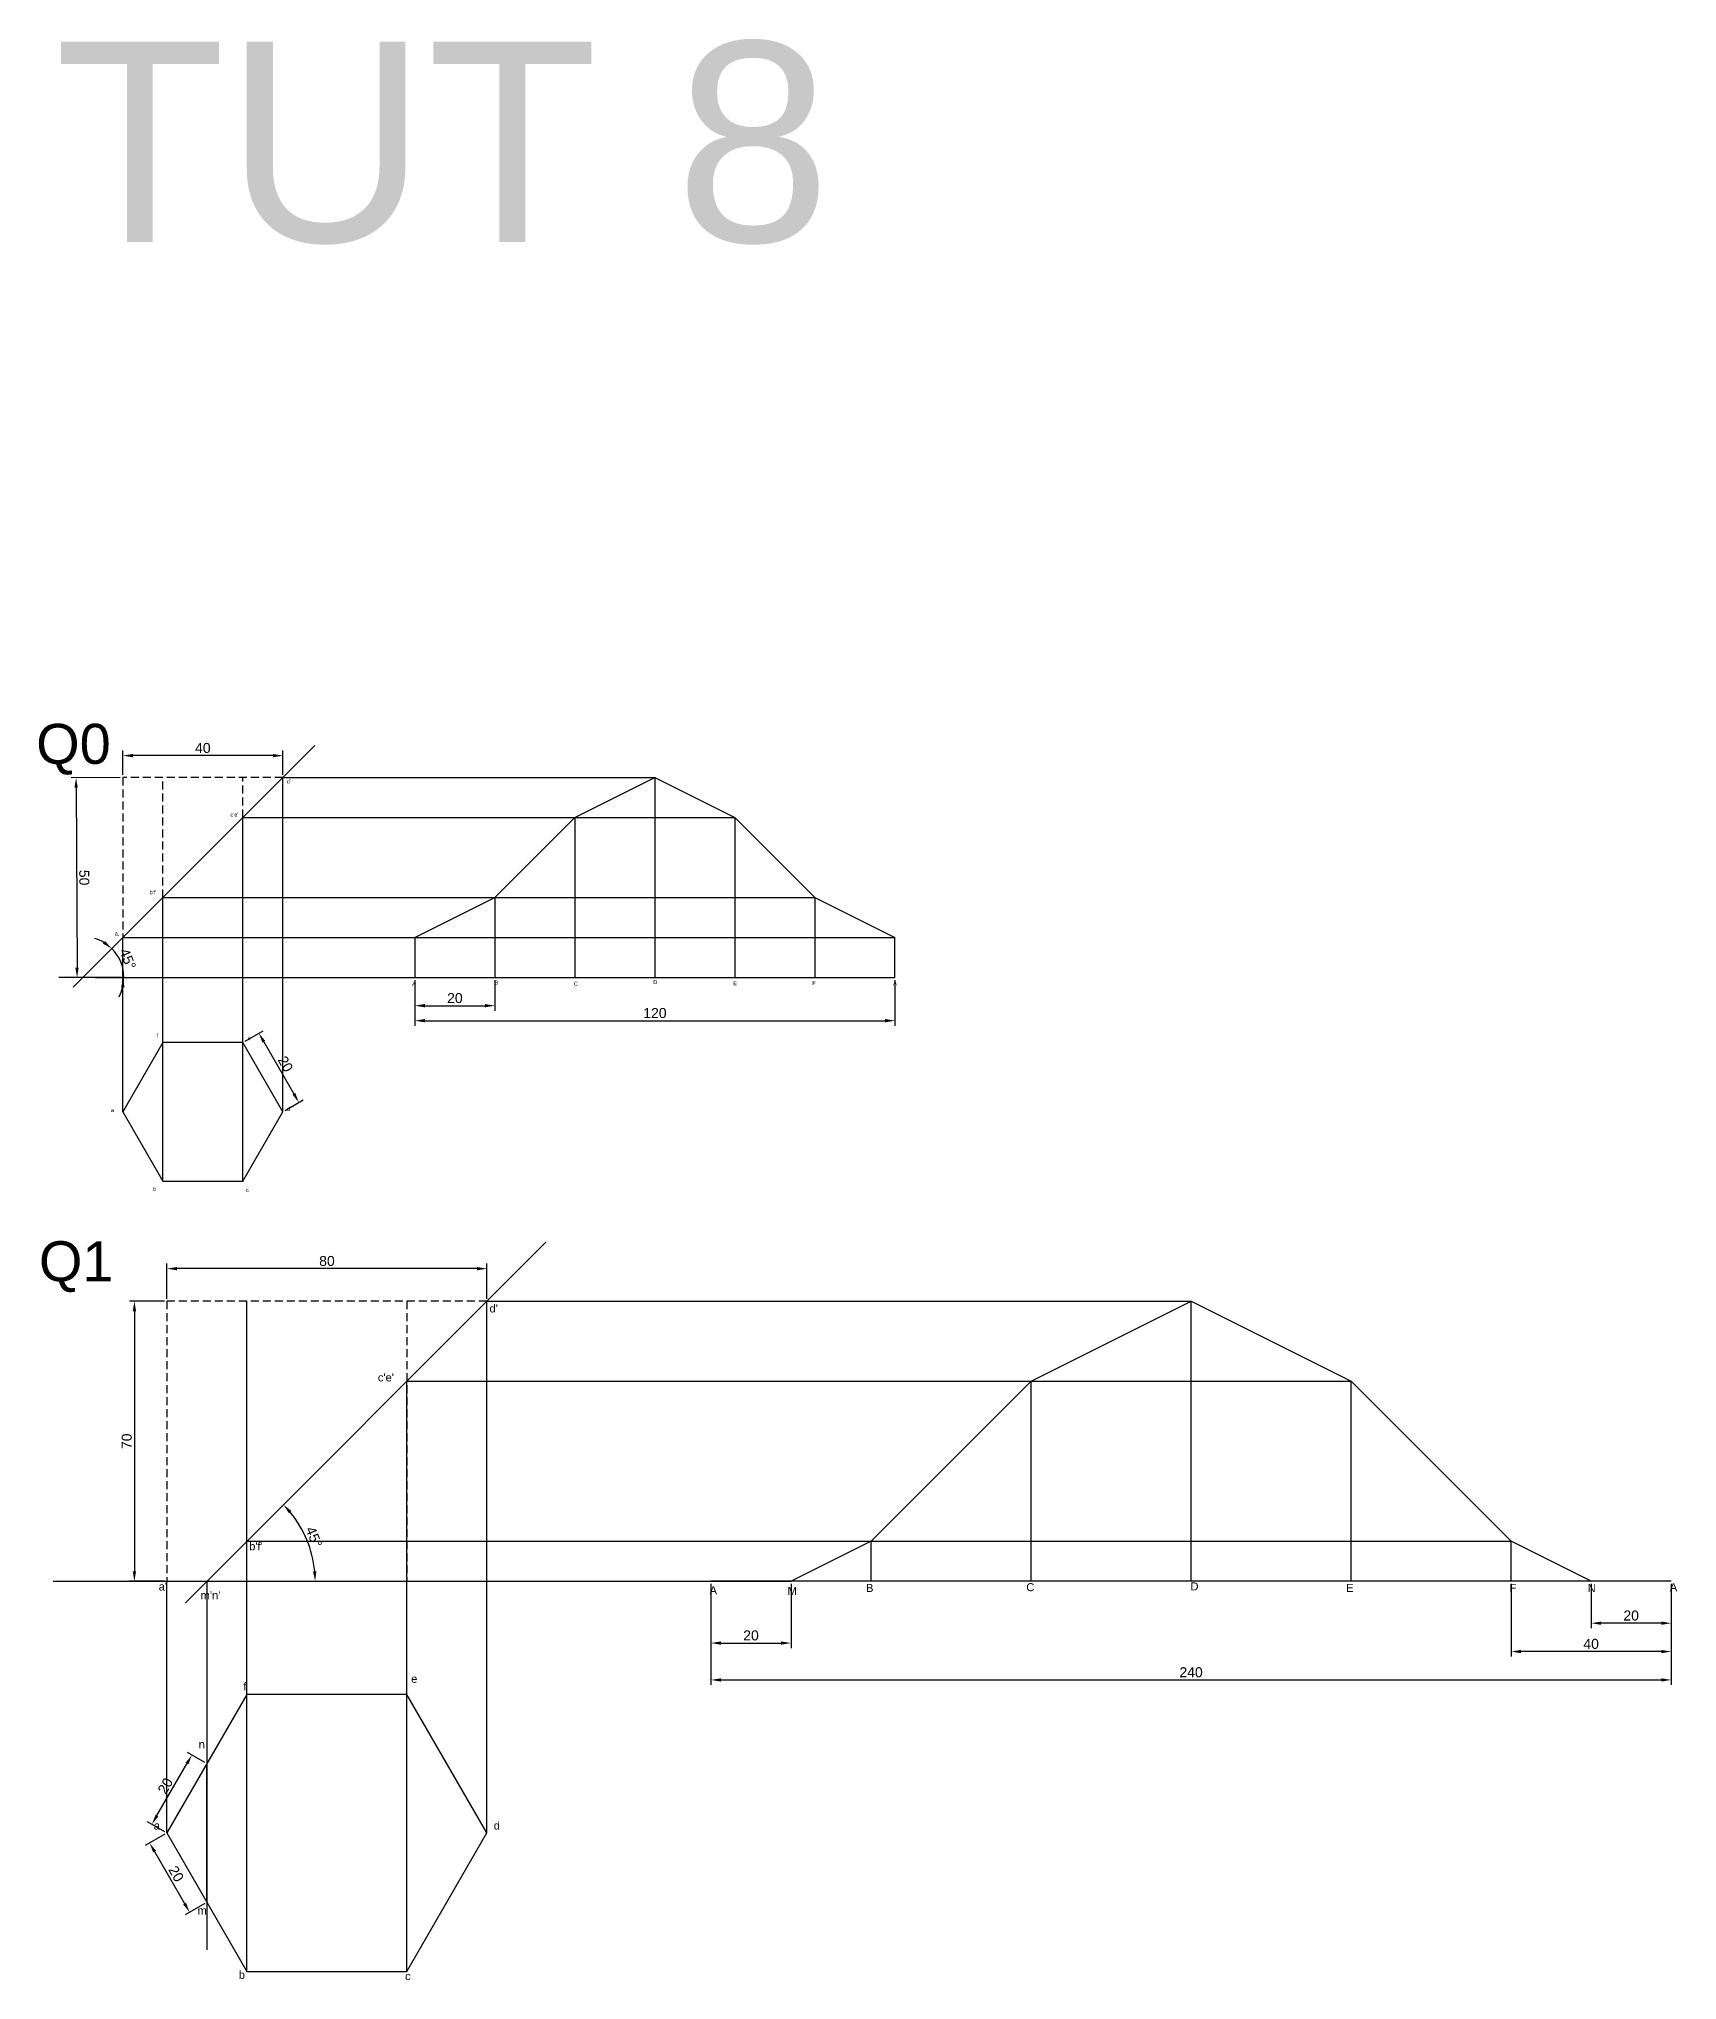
# Model space of a CAD drawing. Header units: millimetres. Extents: x 137 to 7220, y 7466 to 9893.
# Drawn here: x 4105.5 to 4515, y 9407.6 to 9892.8 of the extents above; entities that cross this region are included whole.
import ezdxf

# ---------------------------------------------------------------- set-up
doc = ezdxf.new("R2010")
doc.units = ezdxf.units.MM
doc.header["$PDMODE"] = 35
doc.header["$PDSIZE"] = 3
doc.linetypes.add('JIS_02_2.0', pattern=[3, 2, -1])
for name, color, linetype in [('Dimensions', 1, 'Continuous'), ('Hidden Line', 50, 'JIS_02_2.0'), ('Projection', 140, 'Continuous'), ('Text', 7, 'Continuous')]:
    doc.layers.add(name, color=color, linetype=linetype)
doc.layers.add('Object', color=7, linetype='Continuous', lineweight=30)
doc.styles.get("Standard").update_dxf_attribs({"font": 'arial.ttf'})
doc.dimstyles.new('ISO-25', dxfattribs={"dimtxt": 2.5, "dimasz": 2.5, "dimexe": 1.25, "dimexo": 0.625, "dimtad": 1, "dimdec": 0, "dimtxsty": 'Standard', "dimcen": 2.5, "dimadec": 0, "dimazin": 0, "dimtfac": 1, "dimtdec": 0, "dimtmove": 0, "dimatfit": 3, "dimfxl": 1, "dimarcsym": 0})

# ---------------------------------------------------------------- blocks, each defined once
blk = doc.blocks.new('*D1110')
at = {"layer": 'Defpoints', "color": 0, "transparency": 16777216}
for p in [(4143.75, 9463.88), (4147.5, 9461.72), (4137.5, 9444.4)]:
    blk.add_point(p, dxfattribs=at)
at = {"layer": 'Dimensions', "color": 0, "lineweight": -2, "transparency": 16777216}
for p, q in [((4135, 9448.73), (4142.5, 9461.72)), ((4146.95, 9462.03), (4142.67, 9464.51)), ((4136.95, 9444.71), (4132.67, 9447.19))]:
    blk.add_line(p, q, dxfattribs=at)
at = {"layer": 'Dimensions', "color": 0, "transparency": 16777216}
for points in [[(4142.14, 9461.93), (4142.86, 9461.51), (4143.75, 9463.88)], [(4134.64, 9448.94), (4135.36, 9448.52), (4133.75, 9446.56)]]:
    blk.add_solid(points, dxfattribs=at)
at = {"layer": 'Dimensions', "color": 0, "transparency": 16777216, "insert": (4137.11, 9456.17), "char_height": 2.5, "attachment_point": 5, "rotation": 60}
blk.add_mtext('20', dxfattribs=at)
blk = doc.blocks.new('*D1111')
at = {"layer": 'Defpoints', "color": 0, "transparency": 16777216}
for p in [(4137.5, 9444.4), (4147.5, 9427.08), (4143.17, 9424.58)]:
    blk.add_point(p, dxfattribs=at)
at = {"layer": 'Dimensions', "color": 0, "lineweight": -2, "transparency": 16777216}
for p, q in [((4136.95, 9444.09), (4132.08, 9441.28)), ((4134.42, 9439.74), (4141.92, 9426.75)), ((4146.95, 9426.77), (4142.08, 9423.96))]:
    blk.add_line(p, q, dxfattribs=at)
at = {"layer": 'Dimensions', "color": 0, "transparency": 16777216}
for points in [[(4134.78, 9439.94), (4134.06, 9439.53), (4133.17, 9441.9)], [(4142.28, 9426.95), (4141.56, 9426.54), (4143.17, 9424.58)]]:
    blk.add_solid(points, dxfattribs=at)
at = {"layer": 'Dimensions', "color": 0, "transparency": 16777216, "insert": (4139.81, 9434.19), "char_height": 2.5, "attachment_point": 5, "rotation": 300}
blk.add_mtext('20', dxfattribs=at)
blk = doc.blocks.new('*D1041')
at = {"layer": 'Defpoints', "color": 0, "transparency": 16777216}
for p in [(4174.47, 9716.16), (4126.38, 9660.82), (4114.08, 9655.77), (4119.58, 9658.17), (4178.79, 9658.17)]:
    blk.add_point(p, dxfattribs=at)
at = {"layer": 'Dimensions', "color": 0, "lineweight": -2, "transparency": 16777216}
for start, end in [(59.0077, 73.0154), (0, 45), (331.9846, 345.9923)]:
    blk.add_arc((4116.48, 9658.17), 10.25, start, end, dxfattribs=at)
at = {"layer": 'Dimensions', "color": 0, "transparency": 16777216}
for points in [[(4122.01, 9667.29), (4121.5, 9666.63), (4123.73, 9665.42)], [(4126.01, 9655.74), (4126.84, 9655.64), (4126.73, 9658.17)]]:
    blk.add_solid(points, dxfattribs=at)
at = {"layer": 'Dimensions', "color": 0, "transparency": 16777216, "insert": (4127.7, 9662.82), "char_height": 2.5, "attachment_point": 5, "rotation": 292.5}
blk.add_mtext('45°', dxfattribs=at)
blk = doc.blocks.new('*D1042')
at = {"layer": 'Defpoints', "color": 0, "transparency": 16777216}
for p in [(4156.48, 9641.97), (4170.48, 9626.96), (4166.48, 9624.65)]:
    blk.add_point(p, dxfattribs=at)
at = {"layer": 'Dimensions', "color": 0, "lineweight": -2, "transparency": 16777216}
for p, q in [((4157.02, 9642.28), (4161.56, 9644.9)), ((4161.73, 9642.11), (4169.23, 9629.12)), ((4167.02, 9624.96), (4171.56, 9627.58))]:
    blk.add_line(p, q, dxfattribs=at)
at = {"layer": 'Dimensions', "color": 0, "transparency": 16777216}
for points in [[(4162.09, 9642.32), (4161.37, 9641.91), (4160.48, 9644.28)], [(4169.59, 9629.33), (4168.87, 9628.92), (4170.48, 9626.96)]]:
    blk.add_solid(points, dxfattribs=at)
at = {"layer": 'Dimensions', "color": 0, "transparency": 16777216, "insert": (4167.13, 9636.57), "char_height": 2.5, "attachment_point": 5, "rotation": 300}
blk.add_mtext('20', dxfattribs=at)
blk = doc.blocks.new('*D1043')
at = {"layer": 'Defpoints', "color": 0, "transparency": 16777216}
for p in [(4199.48, 9658.17), (4319.48, 9658.17), (4319.48, 9647.4)]:
    blk.add_point(p, dxfattribs=at)
at = {"layer": 'Dimensions', "color": 0, "lineweight": -2, "transparency": 16777216}
for p, q in [((4199.48, 9657.55), (4199.48, 9646.15)), ((4319.48, 9657.55), (4319.48, 9646.15)), ((4201.98, 9647.4), (4316.98, 9647.4))]:
    blk.add_line(p, q, dxfattribs=at)
at = {"layer": 'Dimensions', "color": 0, "transparency": 16777216}
for points in [[(4201.98, 9647.82), (4201.98, 9646.98), (4199.48, 9647.4)], [(4316.98, 9647.82), (4316.98, 9646.98), (4319.48, 9647.4)]]:
    blk.add_solid(points, dxfattribs=at)
at = {"layer": 'Dimensions', "color": 0, "transparency": 16777216, "insert": (4259.48, 9649.3), "char_height": 2.5, "attachment_point": 5}
blk.add_mtext('120', dxfattribs=at)
blk = doc.blocks.new('*D1044')
at = {"layer": 'Defpoints', "color": 0, "transparency": 16777216}
for p in [(4199.48, 9658.17), (4219.48, 9658.17), (4219.48, 9651.14)]:
    blk.add_point(p, dxfattribs=at)
at = {"layer": 'Dimensions', "color": 0, "lineweight": -2, "transparency": 16777216}
for p, q in [((4199.48, 9657.55), (4199.48, 9649.89)), ((4219.48, 9657.55), (4219.48, 9649.89)), ((4201.98, 9651.14), (4216.98, 9651.14))]:
    blk.add_line(p, q, dxfattribs=at)
at = {"layer": 'Dimensions', "color": 0, "transparency": 16777216}
for points in [[(4201.98, 9651.56), (4201.98, 9650.73), (4199.48, 9651.14)], [(4216.98, 9651.56), (4216.98, 9650.73), (4219.48, 9651.14)]]:
    blk.add_solid(points, dxfattribs=at)
at = {"layer": 'Dimensions', "color": 0, "transparency": 16777216, "insert": (4209.48, 9653.04), "char_height": 2.5, "attachment_point": 5}
blk.add_mtext('20', dxfattribs=at)
blk = doc.blocks.new('*D1045')
at = {"layer": 'Defpoints', "color": 0, "transparency": 16777216}
for p in [(4126.48, 9713.63), (4126.48, 9708.17), (4166.48, 9708.17)]:
    blk.add_point(p, dxfattribs=at)
at = {"layer": 'Dimensions', "color": 0, "lineweight": -2, "transparency": 16777216}
for p, q in [((4126.48, 9708.8), (4126.48, 9714.88)), ((4163.98, 9713.63), (4128.98, 9713.63)), ((4166.48, 9708.8), (4166.48, 9714.88))]:
    blk.add_line(p, q, dxfattribs=at)
at = {"layer": 'Dimensions', "color": 0, "transparency": 16777216}
for points in [[(4128.98, 9714.05), (4128.98, 9713.22), (4126.48, 9713.63)], [(4163.98, 9714.05), (4163.98, 9713.22), (4166.48, 9713.63)]]:
    blk.add_solid(points, dxfattribs=at)
at = {"layer": 'Dimensions', "color": 0, "transparency": 16777216, "insert": (4146.48, 9715.54), "char_height": 2.5, "attachment_point": 5}
blk.add_mtext('40', dxfattribs=at)
blk = doc.blocks.new('*D1032')
at = {"layer": 'Defpoints', "color": 0, "transparency": 16777216}
for p in [(4126.48, 9708.17), (4115.04, 9658.16), (4126.73, 9658.22)]:
    blk.add_point(p, dxfattribs=at)
at = {"layer": 'Dimensions', "color": 0, "lineweight": -2, "transparency": 16777216}
for p, q in [((4125.85, 9708.17), (4113.54, 9708.11)), ((4114.8, 9705.61), (4115.03, 9660.66)), ((4126.1, 9658.22), (4113.79, 9658.16))]:
    blk.add_line(p, q, dxfattribs=at)
at = {"layer": 'Dimensions', "color": 0, "transparency": 16777216}
for points in [[(4115.22, 9705.61), (4114.38, 9705.61), (4114.79, 9708.11)], [(4115.44, 9660.67), (4114.61, 9660.66), (4115.04, 9658.16)]]:
    blk.add_solid(points, dxfattribs=at)
at = {"layer": 'Dimensions', "color": 0, "transparency": 16777216, "insert": (4116.82, 9683.15), "char_height": 2.5, "attachment_point": 5, "rotation": 270.2881}
blk.add_mtext('50', dxfattribs=at)
blk = doc.blocks.new('*D1046')
at = {"layer": 'Defpoints', "color": 0, "transparency": 16777216}
for p in [(4273.49, 9507.29), (4513.49, 9507.29), (4513.49, 9482.65)]:
    blk.add_point(p, dxfattribs=at)
at = {"layer": 'Dimensions', "color": 0, "lineweight": -2, "transparency": 16777216}
for p, q in [((4273.49, 9506.67), (4273.49, 9481.4)), ((4513.49, 9506.67), (4513.49, 9481.4)), ((4275.99, 9482.65), (4510.99, 9482.65))]:
    blk.add_line(p, q, dxfattribs=at)
at = {"layer": 'Dimensions', "color": 0, "transparency": 16777216}
for points in [[(4275.99, 9483.06), (4275.99, 9482.23), (4273.49, 9482.65)], [(4510.99, 9483.06), (4510.99, 9482.23), (4513.49, 9482.65)]]:
    blk.add_solid(points, dxfattribs=at)
at = {"layer": 'Dimensions', "color": 0, "transparency": 16777216, "insert": (4393.49, 9484.55), "char_height": 2.5, "attachment_point": 5}
blk.add_mtext('240', dxfattribs=at)
blk = doc.blocks.new('*D1047')
at = {"layer": 'Defpoints', "color": 0, "transparency": 16777216}
for p in [(4473.49, 9507.29), (4513.49, 9507.29), (4473.49, 9489.74)]:
    blk.add_point(p, dxfattribs=at)
at = {"layer": 'Dimensions', "color": 0, "lineweight": -2, "transparency": 16777216}
for p, q in [((4473.49, 9506.67), (4473.49, 9488.49)), ((4513.49, 9506.67), (4513.49, 9488.49)), ((4510.99, 9489.74), (4475.99, 9489.74))]:
    blk.add_line(p, q, dxfattribs=at)
at = {"layer": 'Dimensions', "color": 0, "transparency": 16777216}
for points in [[(4475.99, 9490.15), (4475.99, 9489.32), (4473.49, 9489.74)], [(4510.99, 9490.15), (4510.99, 9489.32), (4513.49, 9489.74)]]:
    blk.add_solid(points, dxfattribs=at)
at = {"layer": 'Dimensions', "color": 0, "transparency": 16777216, "insert": (4493.49, 9491.64), "char_height": 2.5, "attachment_point": 5}
blk.add_mtext('40', dxfattribs=at)
blk = doc.blocks.new('*D1048')
at = {"layer": 'Defpoints', "color": 0, "transparency": 16777216}
for p in [(4493.49, 9507.29), (4513.49, 9507.29), (4493.49, 9496.82)]:
    blk.add_point(p, dxfattribs=at)
at = {"layer": 'Dimensions', "color": 0, "lineweight": -2, "transparency": 16777216}
for p, q in [((4493.49, 9506.67), (4493.49, 9495.57)), ((4513.49, 9506.67), (4513.49, 9495.57)), ((4510.99, 9496.82), (4495.99, 9496.82))]:
    blk.add_line(p, q, dxfattribs=at)
at = {"layer": 'Dimensions', "color": 0, "transparency": 16777216}
for points in [[(4495.99, 9497.24), (4495.99, 9496.41), (4493.49, 9496.82)], [(4510.99, 9497.24), (4510.99, 9496.41), (4513.49, 9496.82)]]:
    blk.add_solid(points, dxfattribs=at)
at = {"layer": 'Dimensions', "color": 0, "transparency": 16777216, "insert": (4503.49, 9498.73), "char_height": 2.5, "attachment_point": 5}
blk.add_mtext('20', dxfattribs=at)
blk = doc.blocks.new('*D1049')
at = {"layer": 'Defpoints', "color": 0, "transparency": 16777216}
for p in [(4273.49, 9507.29), (4293.49, 9507.29), (4293.49, 9491.86)]:
    blk.add_point(p, dxfattribs=at)
at = {"layer": 'Dimensions', "color": 0, "lineweight": -2, "transparency": 16777216}
for p, q in [((4273.49, 9506.67), (4273.49, 9490.61)), ((4293.49, 9506.67), (4293.49, 9490.61)), ((4275.99, 9491.86), (4290.99, 9491.86))]:
    blk.add_line(p, q, dxfattribs=at)
at = {"layer": 'Dimensions', "color": 0, "transparency": 16777216}
for points in [[(4275.99, 9492.28), (4275.99, 9491.45), (4273.49, 9491.86)], [(4290.99, 9492.28), (4290.99, 9491.45), (4293.49, 9491.86)]]:
    blk.add_solid(points, dxfattribs=at)
at = {"layer": 'Dimensions', "color": 0, "transparency": 16777216, "insert": (4283.49, 9493.76), "char_height": 2.5, "attachment_point": 5}
blk.add_mtext('20', dxfattribs=at)
blk = doc.blocks.new('*D1050')
at = {"layer": 'Defpoints', "color": 0, "transparency": 16777216}
for p in [(4232.22, 9592.02), (4173.63, 9514.3), (4109.08, 9507.29), (4239.23, 9507.29), (4142.13, 9501.93)]:
    blk.add_point(p, dxfattribs=at)
at = {"layer": 'Dimensions', "color": 0, "lineweight": -2, "transparency": 16777216}
blk.add_arc((4147.5, 9507.29), 27.05, 5.2963, 39.7037, dxfattribs=at)
at = {"layer": 'Dimensions', "color": 0, "transparency": 16777216}
for points in [[(4168, 9524.3), (4168.62, 9524.86), (4166.63, 9526.42)], [(4174.85, 9509.81), (4174.02, 9509.77), (4174.55, 9507.29)]]:
    blk.add_solid(points, dxfattribs=at)
at = {"layer": 'Dimensions', "color": 0, "transparency": 16777216, "insert": (4174.24, 9518.37), "char_height": 2.5, "attachment_point": 5, "rotation": 292.5}
blk.add_mtext('45°', dxfattribs=at)
blk = doc.blocks.new('*D1051')
at = {"layer": 'Defpoints', "color": 0, "transparency": 16777216}
for p in [(4137.5, 9585.43), (4137.5, 9577.29), (4217.5, 9577.29)]:
    blk.add_point(p, dxfattribs=at)
at = {"layer": 'Dimensions', "color": 0, "lineweight": -2, "transparency": 16777216}
for p, q in [((4137.5, 9577.92), (4137.5, 9586.68)), ((4215, 9585.43), (4140, 9585.43)), ((4217.5, 9577.92), (4217.5, 9586.68))]:
    blk.add_line(p, q, dxfattribs=at)
at = {"layer": 'Dimensions', "color": 0, "transparency": 16777216}
for points in [[(4140, 9585.84), (4140, 9585.01), (4137.5, 9585.43)], [(4215, 9585.84), (4215, 9585.01), (4217.5, 9585.43)]]:
    blk.add_solid(points, dxfattribs=at)
at = {"layer": 'Dimensions', "color": 0, "transparency": 16777216, "insert": (4177.5, 9587.33), "char_height": 2.5, "attachment_point": 5}
blk.add_mtext('80', dxfattribs=at)
blk = doc.blocks.new('*D1052')
at = {"layer": 'Defpoints', "color": 0, "transparency": 16777216}
for p in [(4137.5, 9577.29), (4129.37, 9507.29), (4137.5, 9507.29)]:
    blk.add_point(p, dxfattribs=at)
at = {"layer": 'Dimensions', "color": 0, "lineweight": -2, "transparency": 16777216}
for p, q in [((4136.87, 9577.29), (4128.12, 9577.29)), ((4129.37, 9574.79), (4129.37, 9509.79)), ((4136.87, 9507.29), (4128.12, 9507.29))]:
    blk.add_line(p, q, dxfattribs=at)
at = {"layer": 'Dimensions', "color": 0, "transparency": 16777216}
for points in [[(4128.95, 9574.79), (4129.79, 9574.79), (4129.37, 9577.29)], [(4128.95, 9509.79), (4129.79, 9509.79), (4129.37, 9507.29)]]:
    blk.add_solid(points, dxfattribs=at)
at = {"layer": 'Dimensions', "color": 0, "transparency": 16777216, "insert": (4127.47, 9542.29), "char_height": 2.5, "attachment_point": 5, "rotation": 90}
blk.add_mtext('70', dxfattribs=at)

msp = doc.modelspace()

# ---------------------------------------------------------------- linework, layer by layer
at = {"layer": 'Hidden Line'}
for p, q in [((4166.477, 9708.17), (4126.477, 9708.17)), ((4126.477, 9708.17), (4126.477, 9668.17)), ((4136.477, 9678.17), (4136.477, 9708.17)), ((4156.477, 9698.17), (4156.477, 9708.17)), ((4156.477, 9658.17), (4156.477, 9698.17)), ((4136.477, 9658.17), (4136.477, 9678.17)), ((4217.495, 9577.293), (4137.495, 9577.293)), ((4137.495, 9577.293), (4137.495, 9507.293)), ((4157.495, 9507.293), (4157.495, 9577.293)), ((4157.495, 9517.293), (4157.495, 9577.293)), ((4197.495, 9577.293), (4197.495, 9507.293)), ((4197.495, 9577.293), (4197.495, 9557.293))]:
    msp.add_line(p, q, dxfattribs=at)
at = {"layer": 'Object'}
for p, q in [((4174.467, 9716.16), (4114.076, 9655.769)), ((4166.477, 9708.17), (4174.467, 9716.16)), ((4166.477, 9658.17), (4166.477, 9708.17)), ((4239.481, 9698.17), (4259.481, 9708.17)), ((4259.481, 9708.17), (4259.481, 9658.17)), ((4259.481, 9708.17), (4279.481, 9698.17)), ((4156.477, 9658.17), (4156.477, 9698.17)), ((4219.481, 9678.17), (4239.481, 9698.17)), ((4239.481, 9698.17), (4239.481, 9658.17)), ((4279.481, 9698.17), (4279.481, 9658.17)), ((4279.481, 9698.17), (4299.481, 9678.17)), ((4136.477, 9658.17), (4136.477, 9678.17)), ((4199.481, 9668.17), (4219.481, 9678.17)), ((4219.481, 9678.17), (4219.481, 9658.17)), ((4299.481, 9678.17), (4299.481, 9658.17)), ((4299.481, 9678.17), (4319.481, 9668.17)), ((4126.477, 9658.17), (4126.477, 9668.17)), ((4199.481, 9668.17), (4199.481, 9658.17)), ((4319.481, 9658.17), (4319.481, 9668.17)), ((4119.579, 9658.17), (4110.5, 9658.17)), ((4119.579, 9658.17), (4178.791, 9658.17)), ((4178.791, 9658.17), (4199.481, 9658.17)), ((4199.481, 9658.17), (4319.481, 9658.17)), ((4232.219, 9592.017), (4142.13, 9501.927)), ((4217.495, 9577.293), (4232.219, 9592.017)), ((4217.495, 9507.293), (4217.495, 9577.293)), ((4353.492, 9557.293), (4393.492, 9577.293)), ((4393.492, 9507.293), (4393.492, 9577.293)), ((4393.492, 9577.293), (4433.492, 9557.293)), ((4197.495, 9507.293), (4197.495, 9557.293)), ((4313.492, 9517.293), (4353.492, 9557.293)), ((4353.492, 9507.293), (4353.492, 9557.293)), ((4433.492, 9507.293), (4433.492, 9557.293)), ((4433.492, 9557.293), (4473.492, 9517.293)), ((4157.495, 9507.293), (4157.495, 9517.293)), ((4313.492, 9517.293), (4293.492, 9507.293)), ((4313.492, 9507.293), (4313.492, 9517.293)), ((4473.492, 9507.293), (4473.492, 9517.293)), ((4493.492, 9507.293), (4473.492, 9517.293)), ((4109.084, 9507.293), (4239.235, 9507.293)), ((4239.235, 9507.293), (4273.492, 9507.293)), ((4513.492, 9507.293), (4273.492, 9507.293)), ((4273.492, 9507.293), (4293.492, 9507.293)), ((4513.492, 9507.293), (4493.492, 9507.293)), ((4147.495, 9427.08), (4147.495, 9461.258))]:
    msp.add_line(p, q, dxfattribs=at)
for points in [[(4156.477, 9641.969), (4136.477, 9641.969), (4126.477, 9624.648), (4136.477, 9607.328), (4156.477, 9607.328), (4166.477, 9624.648)], [(4197.495, 9479.042), (4157.495, 9479.042), (4137.495, 9444.401), (4157.495, 9409.76), (4197.495, 9409.76), (4217.495, 9444.401)]]:
    msp.add_lwpolyline(points, close=True, dxfattribs=at)
at = {"layer": 'Projection'}
for p, q in [((4166.477, 9708.17), (4259.481, 9708.17)), ((4156.477, 9698.17), (4279.481, 9698.17)), ((4136.477, 9678.17), (4299.481, 9678.17)), ((4126.477, 9668.17), (4319.481, 9668.17)), ((4126.477, 9624.648), (4126.477, 9658.17)), ((4136.477, 9607.328), (4136.477, 9658.17)), ((4156.477, 9607.328), (4156.477, 9658.17)), ((4166.477, 9624.648), (4166.477, 9658.17)), ((4217.495, 9577.293), (4393.492, 9577.293)), ((4197.495, 9557.293), (4433.492, 9557.293)), ((4157.495, 9517.293), (4473.492, 9517.293)), ((4137.495, 9444.401), (4137.495, 9507.293)), ((4147.495, 9507.293), (4147.495, 9415.223)), ((4157.495, 9409.76), (4157.495, 9507.293)), ((4197.495, 9409.76), (4197.495, 9507.293)), ((4217.495, 9444.401), (4217.495, 9507.293))]:
    msp.add_line(p, q, dxfattribs=at)

# ---------------------------------------------------------------- texts
at = {"layer": 'Object'}
msp.add_text('TUT 8', height=50, dxfattribs=at).set_placement((4109.419, 9842.028))
at = {"layer": 'Text'}
for s, height, p in [('Q0', 10, (4104.819, 9711.58)), ("d'", 1, (4167.455, 9706.705)), ("c'e'", 1, (4153.373, 9698.389)), ("b'f'", 1, (4133.164, 9678.996)), ('a,', 1, (4124.476, 9668.67)), ('A', 1, (4198.729, 9655.986)), ('B', 1, (4219.358, 9656.44)), ('C', 1, (4239.202, 9656.166)), ('D', 1, (4259.045, 9656.531)), ('E', 1, (4279.07, 9656.257)), ('F', 1, (4298.822, 9656.348)), ('A', 1, (4319.031, 9656.257)), ('f', 1, (4134.879, 9643.116)), ('e', 1, (4157.672, 9642.531)), ('d', 1, (4167.461, 9624.863)), ('a', 1, (4123.482, 9624.571)), ('b', 1, (4134.002, 9604.859)), ('c', 1, (4157.233, 9604.567)), ('Q1', 10, (4105.519, 9582.277)), ("d'", 2, (4218.122, 9574.485)), ("c'e'", 2, (4190.226, 9557.239)), ("b'f'", 2, (4158.054, 9515.042)), ("a'", 2, (4135.432, 9504.981)), ("m'n'", 2, (4145.915, 9502.801)), ('A', 2, (4273.135, 9504.062)), ('M', 2, (4292.628, 9503.906)), ('B', 2, (4312.244, 9504.634)), ('C', 2, (4352.308, 9504.825)), ('D', 2, (4393.325, 9505.015)), ('E', 2, (4432.244, 9504.634)), ('F', 2, (4473.07, 9504.634)), ('N', 2, (4492.616, 9504.581)), ('A', 2, (4513.134, 9504.825)), ('f', 2, (4156.59, 9480.016)), ('e', 2, (4198.545, 9481.935)), ('n', 2, (4145.446, 9465.56)), ('a', 2, (4134.219, 9445.243)), ('d', 2, (4219.178, 9445.243)), ('m', 2, (4145.142, 9424.017)), ('b', 2, (4155.459, 9407.945)), ('c', 2, (4197.028, 9407.642))]:
    msp.add_text(s, height=height, dxfattribs=at).set_placement(p)

# ---------------------------------------------------------------- dimensions: what is measured, and where the dimension line sits
at = {"layer": 'Dimensions'}
for base, line1, line2, picture, middle in [((4126.379, 9660.824), ((4119.579, 9658.17), (4178.791, 9658.17)), ((4174.467, 9716.16), (4114.076, 9655.769)), '*D1041', (4127.7, 9662.819)), ((4173.628, 9514.295), ((4109.084, 9507.293), (4239.235, 9507.293)), ((4232.219, 9592.017), (4142.13, 9501.927)), '*D1050', (4174.243, 9518.372))]:
    dim = msp.add_angular_dim_2l(base=base, line1=line1, line2=line2, dimstyle='ISO-25', dxfattribs=at)
    dim.commit()
    dim.dimension.update_dxf_attribs({"geometry": picture, "text_midpoint": middle})
for base, p1, p2, picture, middle in [((4126.477, 9713.634), (4166.477, 9708.17), (4126.477, 9708.17), '*D1045', (4146.477, 9715.535)), ((4319.481, 9647.402), (4199.481, 9658.17), (4319.481, 9658.17), '*D1043', (4259.481, 9649.303)), ((4219.481, 9651.143), (4199.481, 9658.17), (4219.481, 9658.17), '*D1044', (4209.481, 9653.044)), ((4137.495, 9585.427), (4217.495, 9577.293), (4137.495, 9577.293), '*D1051', (4177.495, 9587.329)), ((4513.492, 9482.648), (4273.492, 9507.293), (4513.492, 9507.293), '*D1046', (4393.492, 9484.55)), ((4293.492, 9491.863), (4273.492, 9507.293), (4293.492, 9507.293), '*D1049', (4283.492, 9493.764)), ((4473.492, 9489.737), (4513.492, 9507.293), (4473.492, 9507.293), '*D1047', (4493.492, 9491.638)), ((4493.492, 9496.825), (4513.492, 9507.293), (4493.492, 9507.293), '*D1048', (4503.492, 9498.726))]:
    dim = msp.add_linear_dim(base=base, p1=p1, p2=p2, dimstyle='ISO-25', dxfattribs=at)
    dim.commit()
    dim.dimension.update_dxf_attribs({"geometry": picture, "text_midpoint": middle})
for p1, p2, distance, picture, middle in [((4126.477, 9708.17), (4126.728, 9658.222), -11.689, '*D1032', (4116.816, 9683.147)), ((4156.477, 9641.969), (4166.477, 9624.648), 4.622, '*D1042', (4167.126, 9636.57)), ((4137.495, 9444.401), (4147.495, 9461.721), 4.322, '*D1110', (4137.105, 9456.173)), ((4137.495, 9444.401), (4147.495, 9427.08), -4.999, '*D1111', (4139.813, 9434.192))]:
    dim = msp.add_aligned_dim(p1=p1, p2=p2, distance=distance, dimstyle='ISO-25', dxfattribs=at)
    dim.commit()
    dim.dimension.update_dxf_attribs({"geometry": picture, "text_midpoint": middle})
dim = msp.add_linear_dim(base=(4129.369, 9507.293), p1=(4137.495, 9577.293), p2=(4137.495, 9507.293), angle=90, dimstyle='ISO-25', dxfattribs=at)
dim.commit()
dim.dimension.update_dxf_attribs({"geometry": '*D1052', "text_midpoint": (4127.468, 9542.293)})

doc.saveas('drawing.dxf')
